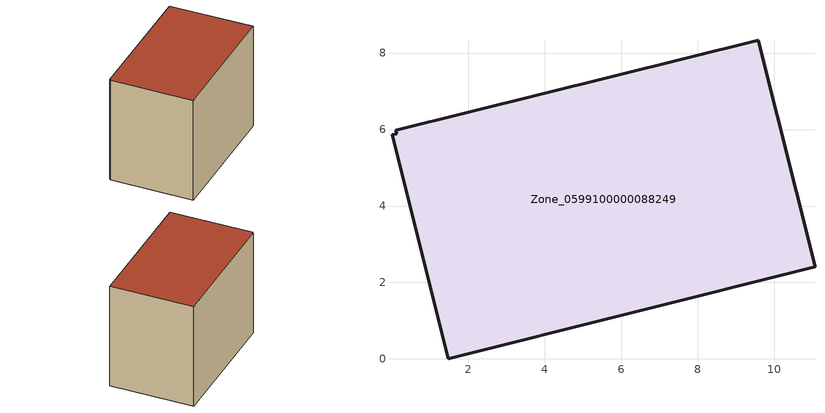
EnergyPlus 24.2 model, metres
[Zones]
Zone_0599100000088249
 floor ground (C_G): 11.07,2.41 1.48,0 0.02,5.86 0.13,5.88 0.11,5.98 9.59,8.34 z0
 wall outside (C_F): 11.07,2.41 9.59,8.34 0.11,5.98 0.13,5.88 0.02,5.86 1.48,0 11.07,2.41 z0:7.88
 roof outside (C_R): 1.48,0 11.07,2.41 9.59,8.34 0.11,5.98 0.13,5.88 0.02,5.86 z7.88
[BUILDING]
Pand.0599100000088249: North Axis=0; Terrain=City; Loads Convergence Tolerance Value=0.04; Temperature Convergence Tolerance Value=0.4; Solar Distribution=FullExterior; Maximum Number of Warmup Days=25; Minimum Number of Warmup Days=1
[Site:Location]
Rotterdam.The.Hague.AP_ZH_NLD Design_Conditions: Latitude=51.96; Longitude=4.45; Time Zone=1; Elevation=-4.5
[SITE:GROUNDTEMPERATURE:BUILDINGSURFACE]
18, 18, 18, 18, 18, 18, 18, 18, 18, 18, 18, 18
[MATERIAL] Thermal Absorptance=0.9; Solar Absorptance=0.7; Visible Absorptance=0.7
Name | Roughness | Thickness | Conductivity | Density | Specific Heat
G.TI.1965-1974 | MediumSmooth | 0.15 | 0.882353 | 540 | 1210
F.TI.1965-1974 | Rough | 0.3 | 0.697674 | 1920 | 840
R.TI.1965-1974 | MediumRough | 0.2 | 0.232558 | 1500 | 1000
[CONSTRUCTION]
C_G: G.TI.1965-1974
C_F: F.TI.1965-1974
C_R: R.TI.1965-1974
[ZONE]
Zone_0599100000088249: Type=1; Multiplier=1; Ceiling Height=Autocalculate; Volume=Autocalculate; Floor Area=autocalculate; Part of Total Floor Area=Yes
[ZONEINFILTRATION:DESIGNFLOWRATE]
Infil_Zone_0599100000088249: Zone or ZoneList or Space or SpaceList=Zone_0599100000088249; Schedule=AlwaysOn; Design Flow Rate Calculation Method=Flow/Area; Flow Rate per Floor Area=0.003; Constant Term Coefficient=1; Temperature Term Coefficient=0; Velocity Term Coefficient=0; Velocity Squared Term Coefficient=0
[HVACTEMPLATE:ZONE:IDEALLOADSAIRSYSTEM]
Zone_0599100000088249: Maximum Heating Supply Air Temperature=50; Minimum Cooling Supply Air Temperature=13; Maximum Heating Supply Air Humidity Ratio=0.0156; Minimum Cooling Supply Air Humidity Ratio=0.0077; Heating Limit=NoLimit; Cooling Limit=NoLimit; Dehumidification Control Type=ConstantSensibleHeatRatio; Cooling Sensible Heat Ratio=0.7; Dehumidification Setpoint=60; Humidification Control Type=None; Humidification Setpoint=30; Outdoor Air Method=None; Outdoor Air Flow Rate per Person=0.00944; Outdoor Air Flow Rate per Zone Floor Area=0; Outdoor Air Flow Rate per Zone=0; Demand Controlled Ventilation Type=None; Outdoor Air Economizer Type=NoEconomizer; Heat Recovery Type=None; Sensible Heat Recovery Effectiveness=0.7; Latent Heat Recovery Effectiveness=0.65
[ZONECONTROL:THERMOSTAT]
ThermostatControl_Zone_0599100000088249: Zone or ZoneList=Zone_0599100000088249; Control Type Schedule=DualSetpointControlType; Control 1=Thermostat_Zone_0599100000088249; Temperature Difference Between Cutout And Setpoint=0
[THERMOSTATSETPOINT:DUALSETPOINT]
Thermostat_Zone_0599100000088249: Heating Setpoint Temperature Schedule=HeatingSetpoint_Zone_0599100000088249; Cooling Setpoint Temperature Schedule=CoolingSetpoint_Zone_0599100000088249
[SCHEDULE:COMPACT]
HeatingSetpoint_Zone_0599100000088249: Through: 12/31, For: AllDays, Until: 24:00, 21
CoolingSetpoint_Zone_0599100000088249: Through: 12/31, For: AllDays, Until: 24:00, 24
DualSetpointControlType: Through: 12/31, For: AllDays, Until: 24:00, 4
AlwaysOn: Through: 12/31, For: AllDays, Until: 24:00, 1
